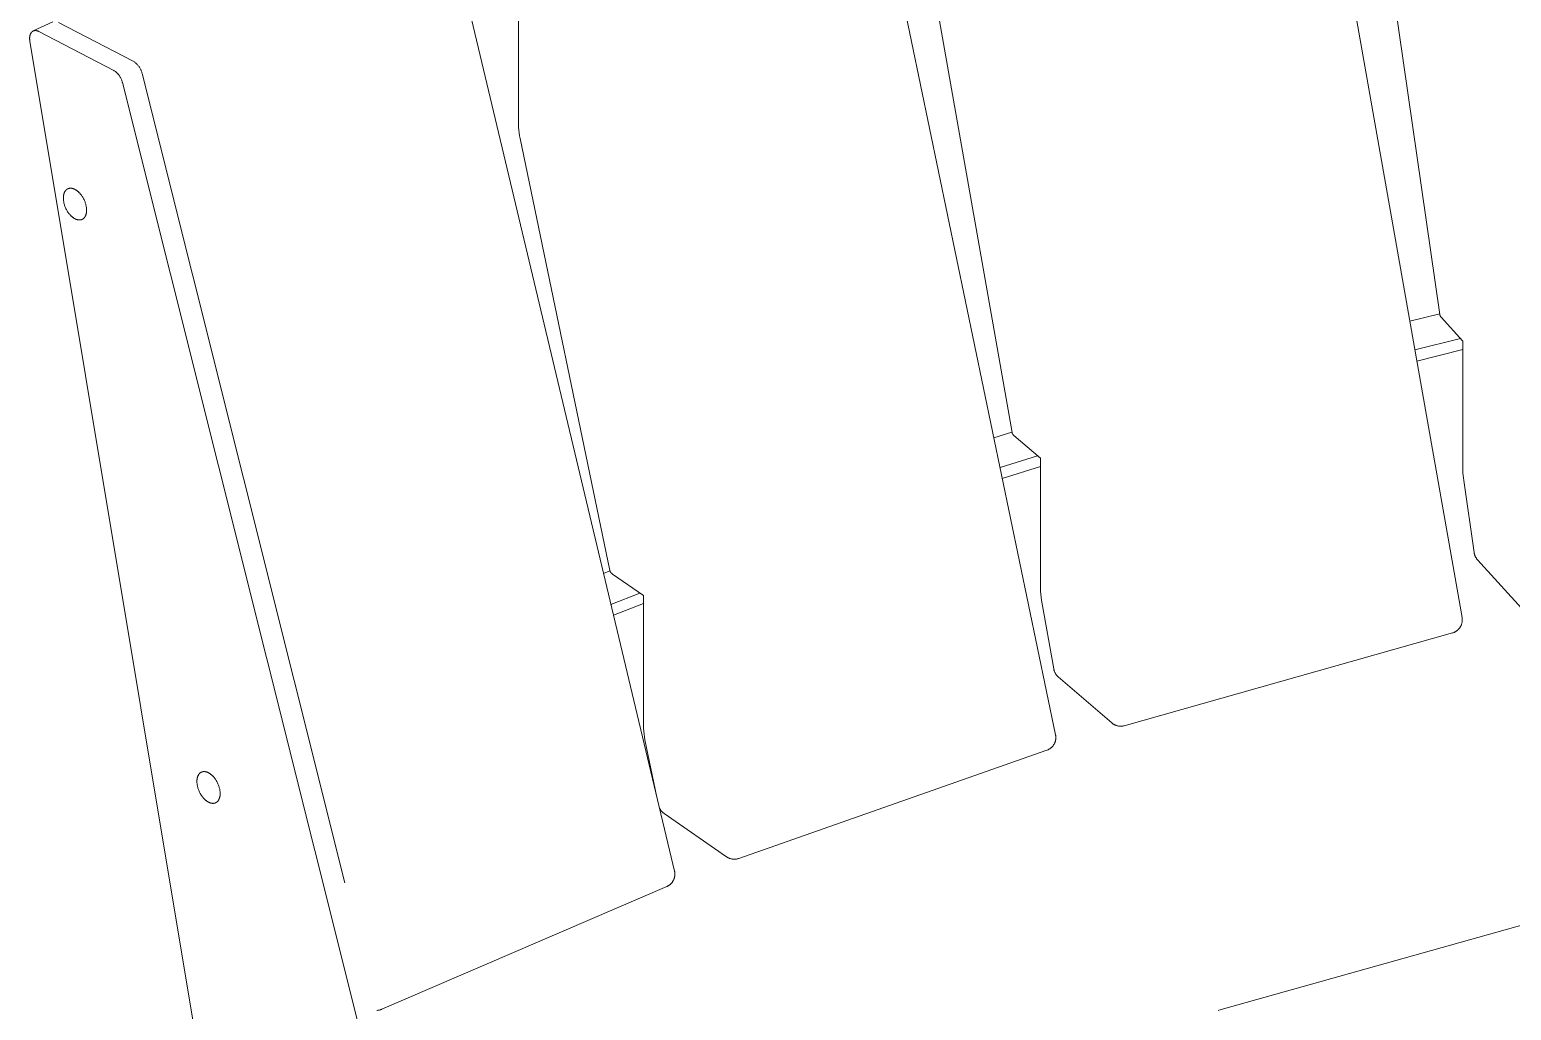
# Model space of a CAD drawing. Header units: inches. Extents: x -11 to 189, y -7 to 133.
# Drawn here: x 119.41 to 132.21, y 58.68 to 67.15 of the extents above; entities that cross this region are included whole.
import ezdxf

# ---------------------------------------------------------------- set-up
doc = ezdxf.new("R2010")
doc.units = ezdxf.units.IN
doc.layers.add('ZANO_R', color=7, linetype='Continuous', lineweight=0)

msp = doc.modelspace()

# ---------------------------------------------------------------- linework, layer by layer
at = {"layer": 'ZANO_R'}
for p, q in [((130.34122, 70.26487), (131.78693, 62.07192)), ((126.58895, 69.17697), (128.27599, 61.06029)), ((131.59477, 64.68912), (131.03968, 68.53971)), ((123.07261, 67.91194), (124.98459, 59.88289)), ((123.63649, 66.35848), (123.63649, 67.4557)), ((127.89981, 63.67099), (127.2305, 67.46399)), ((119.44654, 67.13933), (119.61482, 67.21812)), ((119.66429, 67.21394), (120.3102, 66.87811)), ((119.41475, 67.07453), (119.41477, 67.07738)), ((119.41479, 67.07165), (119.41475, 67.07453)), ((119.41477, 67.07738), (119.41486, 67.08021)), ((119.4149, 67.06875), (119.41479, 67.07165)), ((119.41486, 67.08021), (119.41501, 67.083)), ((119.41506, 67.06584), (119.4149, 67.06875)), ((119.41501, 67.083), (119.41522, 67.08576)), ((119.41529, 67.06292), (119.41506, 67.06584)), ((119.41522, 67.08576), (119.41551, 67.08849)), ((119.41558, 67.05998), (119.41529, 67.06292)), ((119.41551, 67.08849), (119.41585, 67.09117)), ((119.41585, 67.09117), (119.41626, 67.0938)), ((119.41626, 67.0938), (119.41674, 67.09639)), ((119.41674, 67.09639), (119.41728, 67.09893)), ((119.41728, 67.09893), (119.41788, 67.10141)), ((119.41788, 67.10141), (119.41854, 67.10383)), ((119.41854, 67.10383), (119.41927, 67.1062)), ((119.41927, 67.1062), (119.42006, 67.1085)), ((119.42006, 67.1085), (119.4209, 67.11073)), ((119.4209, 67.11073), (119.4218, 67.1129)), ((119.4218, 67.1129), (119.42276, 67.115)), ((119.42276, 67.115), (119.42326, 67.11602)), ((119.42326, 67.11602), (119.42377, 67.11703)), ((119.42377, 67.11703), (119.4243, 67.11801)), ((119.4243, 67.11801), (119.42484, 67.11898)), ((119.42484, 67.11898), (119.42539, 67.11993)), ((119.42539, 67.11993), (119.42595, 67.12086)), ((119.42595, 67.12086), (119.42653, 67.12177)), ((119.42653, 67.12177), (119.42712, 67.12266)), ((119.42712, 67.12266), (119.42772, 67.12353)), ((119.42772, 67.12353), (119.42833, 67.12439)), ((119.42833, 67.12439), (119.42895, 67.12522)), ((119.42895, 67.12522), (119.42959, 67.12603)), ((119.42959, 67.12603), (119.43023, 67.12683)), ((119.43023, 67.12683), (119.43088, 67.1276)), ((119.43088, 67.1276), (119.43155, 67.12836)), ((119.43155, 67.12836), (119.43222, 67.12909)), ((119.43222, 67.12909), (119.43291, 67.12981)), ((119.43291, 67.12981), (119.43361, 67.13051)), ((119.43361, 67.13051), (119.43432, 67.13119)), ((119.43432, 67.13119), (119.43505, 67.13186)), ((119.43505, 67.13186), (119.43579, 67.13251)), ((119.43579, 67.13251), (119.43654, 67.13315)), ((119.43654, 67.13315), (119.4373, 67.13376)), ((119.4373, 67.13376), (119.43808, 67.13436)), ((119.43808, 67.13436), (119.43887, 67.13494)), ((119.43887, 67.13494), (119.43968, 67.13551)), ((119.43968, 67.13551), (119.44049, 67.13605)), ((119.44049, 67.13605), (119.44132, 67.13658)), ((119.44132, 67.13658), (119.44217, 67.13708)), ((119.44217, 67.13708), (119.44302, 67.13757)), ((119.44302, 67.13757), (119.44388, 67.13804)), ((119.44388, 67.13804), (119.44476, 67.13848)), ((119.44476, 67.13848), (119.44565, 67.13891)), ((119.44565, 67.13891), (119.44655, 67.13932)), ((119.44655, 67.13932), (119.44746, 67.1397)), ((119.44746, 67.1397), (119.44838, 67.14007)), ((119.44838, 67.14007), (119.44931, 67.14041)), ((119.44931, 67.14041), (119.45025, 67.14073)), ((119.45025, 67.14073), (119.4512, 67.14104)), ((119.4512, 67.14104), (119.45217, 67.14132)), ((119.45217, 67.14132), (119.45314, 67.14157)), ((119.45314, 67.14157), (119.45412, 67.14181)), ((119.45412, 67.14181), (119.45511, 67.14202)), ((119.45511, 67.14202), (119.4561, 67.14222)), ((119.4561, 67.14222), (119.45711, 67.14239)), ((119.45711, 67.14239), (119.45812, 67.14253)), ((119.45812, 67.14253), (119.45915, 67.14266)), ((119.45915, 67.14266), (119.46018, 67.14276)), ((119.46018, 67.14276), (119.46121, 67.14284)), ((119.46121, 67.14284), (119.46226, 67.1429)), ((119.46226, 67.1429), (119.46331, 67.14294)), ((119.46331, 67.14294), (119.46436, 67.14295)), ((119.46436, 67.14295), (119.46542, 67.14295)), ((119.46542, 67.14295), (119.46649, 67.14291)), ((119.46649, 67.14291), (119.46756, 67.14286)), ((119.46756, 67.14286), (119.46864, 67.14279)), ((119.46864, 67.14279), (119.46972, 67.14269)), ((119.46972, 67.14269), (119.47081, 67.14257)), ((119.47081, 67.14257), (119.4719, 67.14243)), ((119.4719, 67.14243), (119.47299, 67.14227)), ((119.47299, 67.14227), (119.47409, 67.14208)), ((119.47409, 67.14208), (119.47518, 67.14187)), ((119.47518, 67.14187), (119.47629, 67.14165)), ((119.47629, 67.14165), (119.47739, 67.1414)), ((119.47739, 67.1414), (119.4796, 67.14084)), ((119.4796, 67.14084), (119.48182, 67.14019)), ((119.48182, 67.14019), (119.48403, 67.13947)), ((119.48403, 67.13947), (119.48625, 67.13866)), ((119.48625, 67.13866), (119.48846, 67.13778)), ((119.48846, 67.13778), (119.49067, 67.13683)), ((119.49067, 67.13683), (119.49286, 67.1358)), ((119.49286, 67.1358), (119.49505, 67.1347)), ((119.49505, 67.1347), (120.14096, 66.79887)), ((119.41593, 67.05704), (119.41558, 67.05998)), ((119.41633, 67.0541), (119.41593, 67.05704)), ((119.41679, 67.05116), (119.41633, 67.0541)), ((123.0907, 44.97138), (119.41679, 67.05116)), ((120.3102, 66.87811), (120.31507, 66.87496)), ((120.31507, 66.87496), (120.31984, 66.87164)), ((120.31984, 66.87164), (120.32449, 66.86816)), ((120.32449, 66.86816), (120.32902, 66.86452)), ((120.32902, 66.86452), (120.33341, 66.86073)), ((120.33341, 66.86073), (120.33768, 66.85679)), ((120.33768, 66.85679), (120.34181, 66.85271)), ((120.34181, 66.85271), (120.34579, 66.84848)), ((120.34579, 66.84848), (120.34963, 66.84412)), ((120.34963, 66.84412), (120.35331, 66.83964)), ((120.35331, 66.83964), (120.35684, 66.83502)), ((120.35684, 66.83502), (120.36021, 66.83029)), ((120.36021, 66.83029), (120.36341, 66.82545)), ((120.36341, 66.82545), (120.36645, 66.8205)), ((120.36645, 66.8205), (120.36931, 66.81545)), ((120.36931, 66.81545), (120.372, 66.8103)), ((120.372, 66.8103), (120.37451, 66.80506)), ((120.14096, 66.79887), (120.14583, 66.79572)), ((120.14583, 66.79572), (120.1506, 66.7924)), ((120.1506, 66.7924), (120.15525, 66.78892)), ((120.15525, 66.78892), (120.15977, 66.78528)), ((120.15977, 66.78528), (120.16417, 66.78149)), ((120.16417, 66.78149), (120.16844, 66.77755)), ((120.16844, 66.77755), (120.17257, 66.77346)), ((120.17257, 66.77346), (120.17655, 66.76924)), ((120.17655, 66.76924), (120.18039, 66.76488)), ((120.18039, 66.76488), (120.18407, 66.76039)), ((120.18407, 66.76039), (120.1876, 66.75578)), ((120.1876, 66.75578), (120.19097, 66.75105)), ((120.19097, 66.75105), (120.19417, 66.74621)), ((120.19417, 66.74621), (120.19721, 66.74126)), ((120.19721, 66.74126), (120.20007, 66.7362)), ((120.20007, 66.7362), (120.20276, 66.73106)), ((120.20276, 66.73106), (120.20527, 66.72582)), ((120.20527, 66.72582), (120.20759, 66.7205)), ((120.20759, 66.7205), (120.20974, 66.7151)), ((120.20974, 66.7151), (120.21169, 66.70963)), ((120.21169, 66.70963), (120.21346, 66.7041)), ((120.21346, 66.7041), (120.21503, 66.69851)), ((120.21503, 66.69851), (120.21642, 66.69287)), ((120.21642, 66.69287), (123.0907, 55.21975)), ((120.37451, 66.80506), (120.37683, 66.79974)), ((120.37683, 66.79974), (120.37898, 66.79434)), ((120.37898, 66.79434), (120.38093, 66.78887)), ((120.38093, 66.78887), (120.3827, 66.78334)), ((120.3827, 66.78334), (120.38427, 66.77775)), ((120.38427, 66.77775), (120.38566, 66.77211)), ((120.38566, 66.77211), (122.13714, 59.78083)), ((123.63649, 66.35848), (123.63671, 66.33355)), ((123.63671, 66.33355), (123.63776, 66.30864)), ((123.63776, 66.30864), (123.63964, 66.28378)), ((123.63964, 66.28378), (123.64234, 66.259)), ((123.64234, 66.259), (123.64586, 66.23431)), ((123.64586, 66.23431), (123.6502, 66.20976)), ((124.42579, 62.47827), (123.6502, 66.20976)), ((119.70611, 65.69604), (119.70614, 65.69884)), ((119.70621, 65.69033), (119.70611, 65.69604)), ((119.70614, 65.69884), (119.70621, 65.70164)), ((119.70621, 65.70164), (119.70634, 65.70443)), ((119.70652, 65.68443), (119.70621, 65.69033)), ((119.70634, 65.70443), (119.70652, 65.70722)), ((119.70652, 65.70722), (119.70675, 65.71)), ((119.70704, 65.67834), (119.70652, 65.68443)), ((119.70675, 65.71), (119.70704, 65.71277)), ((119.70704, 65.71277), (119.70738, 65.71551)), ((119.70779, 65.67209), (119.70704, 65.67834)), ((119.70738, 65.71551), (119.70779, 65.71825)), ((119.70779, 65.71825), (119.70825, 65.72095)), ((119.70877, 65.66567), (119.70779, 65.67209)), ((119.70825, 65.72095), (119.70877, 65.72364)), ((119.70877, 65.72364), (119.70935, 65.7263)), ((119.70999, 65.65912), (119.70877, 65.66567)), ((119.70935, 65.7263), (119.70999, 65.72892)), ((119.70999, 65.72892), (119.71069, 65.73152)), ((119.71145, 65.65245), (119.70999, 65.65912)), ((119.71069, 65.73152), (119.71145, 65.73407)), ((119.71145, 65.73407), (119.71227, 65.73659)), ((119.71227, 65.73659), (119.71316, 65.73906)), ((119.71316, 65.73906), (119.71411, 65.74149)), ((119.71411, 65.74149), (119.71512, 65.74387)), ((119.71512, 65.74387), (119.71619, 65.74619)), ((119.71619, 65.74619), (119.71732, 65.74846)), ((119.71732, 65.74846), (119.71852, 65.75067)), ((119.71852, 65.75067), (119.71978, 65.75283)), ((119.71978, 65.75283), (119.7211, 65.75491)), ((119.7211, 65.75491), (119.72178, 65.75593)), ((119.72178, 65.75593), (119.72247, 65.75694)), ((119.72247, 65.75694), (119.72318, 65.75792)), ((119.72318, 65.75792), (119.72391, 65.75889)), ((119.72391, 65.75889), (119.72465, 65.75984)), ((119.72465, 65.75984), (119.7254, 65.76077)), ((119.7254, 65.76077), (119.72617, 65.76168)), ((119.72617, 65.76168), (119.72695, 65.76258)), ((119.72695, 65.76258), (119.72775, 65.76345)), ((119.72775, 65.76345), (119.72856, 65.76431)), ((119.72856, 65.76431), (119.72938, 65.76515)), ((119.72938, 65.76515), (119.73022, 65.76596)), ((119.73022, 65.76596), (119.73107, 65.76676)), ((119.73107, 65.76676), (119.73193, 65.76754)), ((119.73193, 65.76754), (119.73281, 65.76829)), ((119.73281, 65.76829), (119.7337, 65.76903)), ((119.7337, 65.76903), (119.7346, 65.76974)), ((119.7346, 65.76974), (119.73551, 65.77044)), ((119.73551, 65.77044), (119.73644, 65.77111)), ((119.73644, 65.77111), (119.73737, 65.77176)), ((119.73737, 65.77176), (119.73832, 65.77239)), ((119.73832, 65.77239), (119.73928, 65.773)), ((119.73928, 65.773), (119.74025, 65.77359)), ((119.74025, 65.77359), (119.74123, 65.77415)), ((119.74123, 65.77415), (119.74222, 65.77469)), ((119.74222, 65.77469), (119.74322, 65.77521)), ((119.74322, 65.77521), (119.74423, 65.77571)), ((119.74423, 65.77571), (119.74525, 65.77619)), ((119.74525, 65.77619), (119.74628, 65.77664)), ((119.74628, 65.77664), (119.74732, 65.77707)), ((119.74732, 65.77707), (119.74837, 65.77748)), ((119.74837, 65.77748), (119.74942, 65.77786)), ((119.74942, 65.77786), (119.75049, 65.77823)), ((119.75049, 65.77823), (119.75156, 65.77857)), ((119.75156, 65.77857), (119.75264, 65.77889)), ((119.75264, 65.77889), (119.75373, 65.77918)), ((119.75373, 65.77918), (119.75482, 65.77945)), ((119.75482, 65.77945), (119.75592, 65.77971)), ((119.75592, 65.77971), (119.75703, 65.77993)), ((119.75703, 65.77993), (119.75814, 65.78014)), ((119.75814, 65.78014), (119.75926, 65.78032)), ((119.75926, 65.78032), (119.76039, 65.78048)), ((119.76039, 65.78048), (119.76151, 65.78062)), ((119.76151, 65.78062), (119.76265, 65.78074)), ((119.76265, 65.78074), (119.76379, 65.78084)), ((119.76379, 65.78084), (119.76493, 65.78091)), ((119.76493, 65.78091), (119.76608, 65.78096)), ((119.76608, 65.78096), (119.76723, 65.78099)), ((119.76723, 65.78099), (119.76838, 65.781)), ((119.76838, 65.781), (119.76954, 65.78099)), ((119.76954, 65.78099), (119.7707, 65.78096)), ((119.7707, 65.78096), (119.77186, 65.7809)), ((119.77186, 65.7809), (119.77419, 65.78073)), ((119.77419, 65.78073), (119.77653, 65.78048)), ((119.77653, 65.78048), (119.77887, 65.78015)), ((119.77887, 65.78015), (119.78121, 65.77974)), ((119.78121, 65.77974), (119.78355, 65.77925)), ((119.78355, 65.77925), (119.78589, 65.77869)), ((119.78589, 65.77869), (119.78822, 65.77806)), ((119.78822, 65.77806), (119.79055, 65.77736)), ((119.79055, 65.77736), (119.79287, 65.77659)), ((119.79287, 65.77659), (119.79517, 65.77576)), ((119.79517, 65.77576), (119.79747, 65.77486)), ((119.79747, 65.77486), (119.79975, 65.7739)), ((119.79975, 65.7739), (119.80201, 65.77288)), ((119.80201, 65.77288), (119.80426, 65.77181)), ((119.80426, 65.77181), (119.80649, 65.77068)), ((119.80649, 65.77068), (119.80872, 65.76949)), ((119.80872, 65.76949), (119.81096, 65.76823)), ((119.81096, 65.76823), (119.81323, 65.76689)), ((119.81323, 65.76689), (119.81551, 65.76548)), ((119.81551, 65.76548), (119.8178, 65.76399)), ((119.8178, 65.76399), (119.82011, 65.76243)), ((119.82011, 65.76243), (119.82243, 65.76079)), ((119.82243, 65.76079), (119.82475, 65.75907)), ((119.82475, 65.75907), (119.82709, 65.75727)), ((119.82709, 65.75727), (119.82942, 65.7554)), ((119.82942, 65.7554), (119.83177, 65.75345)), ((119.83177, 65.75345), (119.83411, 65.75143)), ((119.83411, 65.75143), (119.83645, 65.74932)), ((119.83645, 65.74932), (119.83878, 65.74715)), ((119.83878, 65.74715), (119.84111, 65.74489)), ((119.84111, 65.74489), (119.84344, 65.74257)), ((119.84344, 65.74257), (119.84575, 65.74017)), ((119.84575, 65.74017), (119.84804, 65.7377)), ((119.84804, 65.7377), (119.85259, 65.73254)), ((119.85259, 65.73254), (119.85705, 65.72712)), ((119.85705, 65.72712), (119.86142, 65.72145)), ((119.86142, 65.72145), (119.86566, 65.71554)), ((119.86566, 65.71554), (119.86976, 65.70942)), ((119.86976, 65.70942), (119.8737, 65.70311)), ((119.8737, 65.70311), (119.87747, 65.69663)), ((119.87747, 65.69663), (119.88104, 65.69001)), ((119.88104, 65.69001), (119.88442, 65.68327)), ((119.88442, 65.68327), (119.88757, 65.67645)), ((119.88757, 65.67645), (119.8905, 65.66957)), ((119.8905, 65.66957), (119.8932, 65.66266)), ((119.8932, 65.66266), (119.89565, 65.65574)), ((119.89565, 65.65574), (119.89786, 65.64885)), ((119.71316, 65.64568), (119.71145, 65.65245)), ((119.71512, 65.63884), (119.71316, 65.64568)), ((119.71732, 65.63195), (119.71512, 65.63884)), ((119.71978, 65.62504), (119.71732, 65.63195)), ((119.72247, 65.61812), (119.71978, 65.62504)), ((119.7254, 65.61124), (119.72247, 65.61812)), ((119.72856, 65.60442), (119.7254, 65.61124)), ((119.73193, 65.59768), (119.72856, 65.60442)), ((119.73551, 65.59106), (119.73193, 65.59768)), ((119.73928, 65.58458), (119.73551, 65.59106)), ((119.74322, 65.57827), (119.73928, 65.58458)), ((119.74732, 65.57215), (119.74322, 65.57827)), ((119.75156, 65.56624), (119.74732, 65.57215)), ((119.75592, 65.56057), (119.75156, 65.56624)), ((119.76039, 65.55515), (119.75592, 65.56057)), ((119.76493, 65.55), (119.76039, 65.55515)), ((119.76723, 65.54753), (119.76493, 65.55)), ((119.76954, 65.54513), (119.76723, 65.54753)), ((119.77186, 65.5428), (119.76954, 65.54513)), ((119.77419, 65.54055), (119.77186, 65.5428)), ((119.77653, 65.53837), (119.77419, 65.54055)), ((119.77887, 65.53627), (119.77653, 65.53837)), ((119.78121, 65.53424), (119.77887, 65.53627)), ((119.78355, 65.53229), (119.78121, 65.53424)), ((119.78589, 65.53042), (119.78355, 65.53229)), ((119.78822, 65.52863), (119.78589, 65.53042)), ((119.79055, 65.52691), (119.78822, 65.52863)), ((119.79287, 65.52527), (119.79055, 65.52691)), ((119.88757, 65.52692), (119.8868, 65.52601)), ((119.88833, 65.52786), (119.88757, 65.52692)), ((119.88907, 65.52881), (119.88833, 65.52786)), ((119.88979, 65.52977), (119.88907, 65.52881)), ((119.8905, 65.53076), (119.88979, 65.52977)), ((119.8912, 65.53176), (119.8905, 65.53076)), ((119.89188, 65.53278), (119.8912, 65.53176)), ((119.8932, 65.53487), (119.89188, 65.53278)), ((119.89446, 65.53702), (119.8932, 65.53487)), ((119.89565, 65.53923), (119.89446, 65.53702)), ((119.89679, 65.5415), (119.89565, 65.53923)), ((119.89786, 65.54383), (119.89679, 65.5415)), ((119.89786, 65.64885), (119.89982, 65.64201)), ((119.89887, 65.54621), (119.89786, 65.54383)), ((119.89982, 65.54863), (119.89887, 65.54621)), ((119.89982, 65.64201), (119.90153, 65.63524)), ((119.9007, 65.55111), (119.89982, 65.54863)), ((119.90153, 65.55362), (119.9007, 65.55111)), ((119.90153, 65.63524), (119.90299, 65.62857)), ((119.90229, 65.55618), (119.90153, 65.55362)), ((119.90299, 65.55877), (119.90229, 65.55618)), ((119.90299, 65.62857), (119.90421, 65.62202)), ((119.90363, 65.5614), (119.90299, 65.55877)), ((119.90421, 65.56406), (119.90363, 65.5614)), ((119.90421, 65.62202), (119.90519, 65.61561)), ((119.90473, 65.56674), (119.90421, 65.56406)), ((119.90519, 65.56945), (119.90473, 65.56674)), ((119.90519, 65.61561), (119.90594, 65.60935)), ((119.90559, 65.57218), (119.90519, 65.56945)), ((119.90594, 65.57493), (119.90559, 65.57218)), ((119.90594, 65.60935), (119.90646, 65.60327)), ((119.90623, 65.57769), (119.90594, 65.57493)), ((119.90646, 65.58047), (119.90623, 65.57769)), ((119.90646, 65.60327), (119.90677, 65.59736)), ((119.90664, 65.58326), (119.90646, 65.58047)), ((119.90677, 65.58605), (119.90664, 65.58326)), ((119.90677, 65.59736), (119.90687, 65.59166)), ((119.90684, 65.58885), (119.90677, 65.58605)), ((119.90687, 65.59166), (119.90684, 65.58885)), ((119.79517, 65.5237), (119.79287, 65.52527)), ((119.79747, 65.52221), (119.79517, 65.5237)), ((119.79975, 65.5208), (119.79747, 65.52221)), ((119.80201, 65.51946), (119.79975, 65.5208)), ((119.80426, 65.5182), (119.80201, 65.51946)), ((119.80649, 65.51701), (119.80426, 65.5182)), ((119.80872, 65.51588), (119.80649, 65.51701)), ((119.81096, 65.51481), (119.80872, 65.51588)), ((119.81323, 65.51379), (119.81096, 65.51481)), ((119.81551, 65.51283), (119.81323, 65.51379)), ((119.8178, 65.51194), (119.81551, 65.51283)), ((119.82011, 65.5111), (119.8178, 65.51194)), ((119.82243, 65.51033), (119.82011, 65.5111)), ((119.82475, 65.50963), (119.82243, 65.51033)), ((119.82709, 65.509), (119.82475, 65.50963)), ((119.82942, 65.50844), (119.82709, 65.509)), ((119.83177, 65.50796), (119.82942, 65.50844)), ((119.83411, 65.50755), (119.83177, 65.50796)), ((119.83645, 65.50722), (119.83411, 65.50755)), ((119.83878, 65.50696), (119.83645, 65.50722)), ((119.84111, 65.50679), (119.83878, 65.50696)), ((119.84228, 65.50674), (119.84111, 65.50679)), ((119.84344, 65.50671), (119.84228, 65.50674)), ((119.84459, 65.50669), (119.84344, 65.50671)), ((119.84575, 65.5067), (119.84459, 65.50669)), ((119.8469, 65.50673), (119.84575, 65.5067)), ((119.84804, 65.50678), (119.8469, 65.50673)), ((119.84919, 65.50686), (119.84804, 65.50678)), ((119.85033, 65.50695), (119.84919, 65.50686)), ((119.85146, 65.50707), (119.85033, 65.50695)), ((119.85259, 65.50721), (119.85146, 65.50707)), ((119.85372, 65.50737), (119.85259, 65.50721)), ((119.85483, 65.50756), (119.85372, 65.50737)), ((119.85595, 65.50776), (119.85483, 65.50756)), ((119.85705, 65.50799), (119.85595, 65.50776)), ((119.85815, 65.50824), (119.85705, 65.50799)), ((119.85925, 65.50851), (119.85815, 65.50824)), ((119.86034, 65.50881), (119.85925, 65.50851)), ((119.86142, 65.50913), (119.86034, 65.50881)), ((119.86249, 65.50947), (119.86142, 65.50913)), ((119.86355, 65.50983), (119.86249, 65.50947)), ((119.86461, 65.51022), (119.86355, 65.50983)), ((119.86566, 65.51062), (119.86461, 65.51022)), ((119.86669, 65.51106), (119.86566, 65.51062)), ((119.86772, 65.51151), (119.86669, 65.51106)), ((119.86874, 65.51198), (119.86772, 65.51151)), ((119.86976, 65.51248), (119.86874, 65.51198)), ((119.87076, 65.513), (119.86976, 65.51248)), ((119.87175, 65.51354), (119.87076, 65.513)), ((119.87273, 65.51411), (119.87175, 65.51354)), ((119.8737, 65.5147), (119.87273, 65.51411)), ((119.87466, 65.5153), (119.8737, 65.5147)), ((119.8756, 65.51593), (119.87466, 65.5153)), ((119.87654, 65.51658), (119.8756, 65.51593)), ((119.87747, 65.51726), (119.87654, 65.51658)), ((119.87838, 65.51795), (119.87747, 65.51726)), ((119.87928, 65.51867), (119.87838, 65.51795)), ((119.88017, 65.5194), (119.87928, 65.51867)), ((119.88104, 65.52016), (119.88017, 65.5194)), ((119.88191, 65.52093), (119.88104, 65.52016)), ((119.88276, 65.52173), (119.88191, 65.52093)), ((119.88359, 65.52255), (119.88276, 65.52173)), ((119.88442, 65.52338), (119.88359, 65.52255)), ((119.88523, 65.52424), (119.88442, 65.52338)), ((119.88602, 65.52512), (119.88523, 65.52424)), ((119.8868, 65.52601), (119.88602, 65.52512)), ((131.33515, 64.63223), (131.59373, 64.69633)), ((131.59477, 64.68912), (131.59504, 64.68776)), ((131.59504, 64.68776), (131.59535, 64.6864)), ((131.59535, 64.6864), (131.5957, 64.68506)), ((131.5957, 64.68506), (131.59609, 64.68374)), ((131.59609, 64.68374), (131.59654, 64.68242)), ((131.59654, 64.68242), (131.59702, 64.68112)), ((131.59702, 64.68112), (131.59755, 64.67984)), ((131.59755, 64.67984), (131.59811, 64.67858)), ((131.59811, 64.67858), (131.59873, 64.67733)), ((131.59873, 64.67733), (131.59938, 64.67611)), ((131.59938, 64.67611), (131.60007, 64.67491)), ((131.60007, 64.67491), (131.6008, 64.67373)), ((131.6008, 64.67373), (131.60157, 64.67258)), ((131.60157, 64.67258), (131.60237, 64.67145)), ((131.60237, 64.67145), (131.60322, 64.67035)), ((131.60322, 64.67035), (131.6041, 64.66928)), ((131.6041, 64.66928), (131.60501, 64.66824)), ((131.60501, 64.66824), (131.60596, 64.66723)), ((131.79393, 64.46054), (131.60596, 64.66723)), ((131.3788, 64.38482), (131.7733, 64.48324)), ((131.39594, 64.28768), (131.79393, 64.38685)), ((131.79393, 63.3633), (131.79393, 64.46054)), ((127.74304, 63.62445), (127.8995, 63.67317)), ((127.8995, 63.67317), (127.89962, 63.67216)), ((127.89981, 63.67099), (127.90019, 63.66943)), ((127.90019, 63.66943), (127.90063, 63.6679)), ((127.90063, 63.6679), (127.90112, 63.66638)), ((127.90112, 63.66638), (127.90166, 63.66487)), ((127.90166, 63.66487), (127.90226, 63.66339)), ((127.90226, 63.66339), (127.9029, 63.66193)), ((127.9029, 63.66193), (127.90359, 63.66049)), ((127.90359, 63.66049), (127.90433, 63.65907)), ((127.90433, 63.65907), (127.90512, 63.65768)), ((127.90512, 63.65768), (127.90596, 63.65632)), ((127.90596, 63.65632), (127.90684, 63.65498)), ((127.90684, 63.65498), (127.90777, 63.65368)), ((127.90777, 63.65368), (127.90874, 63.65241)), ((127.90874, 63.65241), (127.90976, 63.65118)), ((127.90976, 63.65118), (127.91081, 63.64998)), ((127.91081, 63.64998), (127.91191, 63.64881)), ((127.91191, 63.64881), (127.91304, 63.64769)), ((127.91304, 63.64769), (127.91421, 63.6466)), ((127.91421, 63.6466), (127.91542, 63.64556)), ((127.91542, 63.64556), (127.91667, 63.64455)), ((128.14497, 63.448), (127.91667, 63.64455)), ((127.79631, 63.36812), (128.1199, 63.46958)), ((127.8161, 63.27292), (128.14497, 63.37589)), ((128.14497, 62.35076), (128.14497, 63.448)), ((131.79393, 63.3633), (131.79418, 63.34203)), ((131.79418, 63.34203), (131.79503, 63.32077)), ((131.79503, 63.32077), (131.79648, 63.29954)), ((131.79648, 63.29954), (131.79854, 63.27836)), ((131.79854, 63.27836), (131.80119, 63.25725)), ((131.89104, 62.63399), (131.80119, 63.25725)), ((131.89165, 62.63018), (131.89104, 62.63399)), ((131.89239, 62.6264), (131.89165, 62.63018)), ((131.89325, 62.62264), (131.89239, 62.6264)), ((131.89424, 62.61891), (131.89325, 62.62264)), ((131.89535, 62.61522), (131.89424, 62.61891)), ((131.89658, 62.61157), (131.89535, 62.61522)), ((131.89793, 62.60796), (131.89658, 62.61157)), ((131.8994, 62.60439), (131.89793, 62.60796)), ((131.90098, 62.60088), (131.8994, 62.60439)), ((131.90269, 62.59742), (131.90098, 62.60088)), ((131.9045, 62.59402), (131.90269, 62.59742)), ((131.90643, 62.59068), (131.9045, 62.59402)), ((131.90846, 62.58741), (131.90643, 62.59068)), ((131.9106, 62.5842), (131.90846, 62.58741)), ((131.91285, 62.58107), (131.9106, 62.5842)), ((124.37222, 62.45445), (124.42656, 62.47527)), ((124.42579, 62.47827), (124.42632, 62.47655)), ((124.42632, 62.47655), (124.42691, 62.47485)), ((124.42691, 62.47485), (124.42755, 62.47317)), ((124.42755, 62.47317), (124.42825, 62.47152)), ((124.42825, 62.47152), (124.42901, 62.46988)), ((124.42901, 62.46988), (124.42982, 62.46828)), ((124.42982, 62.46828), (124.43069, 62.4667)), ((124.43069, 62.4667), (124.43161, 62.46516)), ((124.43161, 62.46516), (124.43258, 62.46364)), ((124.43258, 62.46364), (124.4336, 62.46216)), ((124.4336, 62.46216), (124.43467, 62.46072)), ((124.43467, 62.46072), (124.43579, 62.45931)), ((124.43579, 62.45931), (124.43696, 62.45794)), ((124.43696, 62.45794), (124.43817, 62.45662)), ((124.43817, 62.45662), (124.43943, 62.45533)), ((124.43943, 62.45533), (124.44073, 62.45409)), ((131.9152, 62.57801), (131.91285, 62.58107)), ((131.91765, 62.57504), (131.9152, 62.57801)), ((131.9202, 62.57214), (131.91765, 62.57504)), ((132.30138, 62.15301), (131.9202, 62.57214)), ((124.44073, 62.45409), (124.44208, 62.45289)), ((124.44208, 62.45289), (124.44346, 62.45174)), ((124.44346, 62.45174), (124.44488, 62.45064)), ((124.44488, 62.45064), (124.44634, 62.44959)), ((124.44634, 62.44959), (124.44783, 62.44858)), ((124.44783, 62.44858), (124.44936, 62.44763)), ((124.71577, 62.26312), (124.44936, 62.44763)), ((128.14497, 62.35076), (128.14529, 62.32501)), ((124.43599, 62.18667), (124.68652, 62.28338)), ((124.71577, 61.16588), (124.71577, 62.26312)), ((128.14529, 62.32501), (128.14649, 62.29929)), ((128.14649, 62.29929), (128.14858, 62.27363)), ((128.14858, 62.27363), (128.15154, 62.24805)), ((128.15154, 62.24805), (128.15539, 62.22259)), ((128.2602, 61.62859), (128.15539, 62.22259)), ((124.4581, 62.09379), (124.71577, 62.19311)), ((131.78693, 62.07192), (131.78756, 62.06798)), ((131.71512, 61.94323), (131.71139, 61.94182)), ((131.7188, 61.94477), (131.71512, 61.94323)), ((131.72242, 61.94643), (131.7188, 61.94477)), ((131.72599, 61.94821), (131.72242, 61.94643)), ((131.72949, 61.95011), (131.72599, 61.94821)), ((131.73293, 61.95214), (131.72949, 61.95011)), ((131.73629, 61.95428), (131.73293, 61.95214)), ((131.73959, 61.95653), (131.73629, 61.95428)), ((131.7428, 61.95889), (131.73959, 61.95653)), ((131.74593, 61.96136), (131.7428, 61.95889)), ((131.74897, 61.96394), (131.74593, 61.96136)), ((131.75192, 61.96662), (131.74897, 61.96394)), ((131.75478, 61.9694), (131.75192, 61.96662)), ((131.75754, 61.97228), (131.75478, 61.9694)), ((131.76021, 61.97524), (131.75754, 61.97228)), ((131.76276, 61.9783), (131.76021, 61.97524)), ((131.76522, 61.98145), (131.76276, 61.9783)), ((131.76756, 61.98467), (131.76522, 61.98145)), ((131.7698, 61.98797), (131.76756, 61.98467)), ((131.77192, 61.99135), (131.7698, 61.98797)), ((131.77392, 61.9948), (131.77192, 61.99135)), ((131.7758, 61.99831), (131.77392, 61.9948)), ((131.77756, 62.00189), (131.7758, 61.99831)), ((131.7792, 62.00553), (131.77756, 62.00189)), ((131.78072, 62.00922), (131.7792, 62.00553)), ((131.7821, 62.01295), (131.78072, 62.00922)), ((131.78336, 62.01674), (131.7821, 62.01295)), ((131.78449, 62.02056), (131.78336, 62.01674)), ((131.78549, 62.02442), (131.78449, 62.02056)), ((131.78635, 62.02832), (131.78549, 62.02442)), ((131.78708, 62.03224), (131.78635, 62.02832)), ((131.78768, 62.03618), (131.78708, 62.03224)), ((131.78756, 62.06798), (131.78805, 62.06403)), ((131.78814, 62.04014), (131.78768, 62.03618)), ((131.78805, 62.06403), (131.7884, 62.06005)), ((131.78846, 62.04411), (131.78814, 62.04014)), ((131.7884, 62.06005), (131.78862, 62.05607)), ((131.78865, 62.0481), (131.78846, 62.04411)), ((131.78862, 62.05607), (131.78871, 62.05209)), ((131.78871, 62.05209), (131.78865, 62.0481)), ((131.70379, 61.93939), (128.86979, 61.13803)), ((131.70761, 61.94054), (131.70379, 61.93939)), ((131.71139, 61.94182), (131.70761, 61.94054)), ((128.26096, 61.62467), (128.2602, 61.62859)), ((128.26186, 61.62078), (128.26096, 61.62467)), ((128.26289, 61.61691), (128.26186, 61.62078)), ((128.26405, 61.61309), (128.26289, 61.61691)), ((128.26534, 61.6093), (128.26405, 61.61309)), ((128.26676, 61.60557), (128.26534, 61.6093)), ((128.26831, 61.60188), (128.26676, 61.60557)), ((128.26998, 61.59825), (128.26831, 61.60188)), ((128.27178, 61.59468), (128.26998, 61.59825)), ((128.27369, 61.59117), (128.27178, 61.59468)), ((128.27573, 61.58773), (128.27369, 61.59117)), ((128.27788, 61.58436), (128.27573, 61.58773)), ((128.28015, 61.58107), (128.27788, 61.58436)), ((128.28253, 61.57786), (128.28015, 61.58107)), ((128.28501, 61.57473), (128.28253, 61.57786)), ((128.28761, 61.57169), (128.28501, 61.57473)), ((128.2903, 61.56874), (128.28761, 61.57169)), ((128.2931, 61.56588), (128.2903, 61.56874)), ((128.29599, 61.56312), (128.2931, 61.56588)), ((128.29897, 61.56046), (128.29599, 61.56312)), ((128.76194, 61.16188), (128.29897, 61.56046)), ((124.71577, 61.16588), (124.71599, 61.14095)), ((124.71599, 61.14095), (124.71704, 61.11604)), ((124.71704, 61.11604), (124.71891, 61.09118)), ((124.71891, 61.09118), (124.72162, 61.0664)), ((124.72162, 61.0664), (124.72514, 61.04171)), ((128.27599, 61.06029), (128.27674, 61.05636)), ((128.27674, 61.05636), (128.27735, 61.05242)), ((128.27735, 61.05242), (128.27783, 61.04845)), ((128.27783, 61.04845), (128.27817, 61.04447)), ((128.76499, 61.15934), (128.76194, 61.16188)), ((128.76812, 61.15691), (128.76499, 61.15934)), ((128.77134, 61.15458), (128.76812, 61.15691)), ((128.77463, 61.15237), (128.77134, 61.15458)), ((128.778, 61.15027), (128.77463, 61.15237)), ((128.78143, 61.14829), (128.778, 61.15027)), ((128.78493, 61.14642), (128.78143, 61.14829)), ((128.7885, 61.14467), (128.78493, 61.14642)), ((128.79212, 61.14305), (128.7885, 61.14467)), ((128.79579, 61.14155), (128.79212, 61.14305)), ((128.79951, 61.14018), (128.79579, 61.14155)), ((128.80328, 61.13893), (128.79951, 61.14018)), ((128.80709, 61.13781), (128.80328, 61.13893)), ((128.81093, 61.13682), (128.80709, 61.13781)), ((128.8148, 61.13597), (128.81093, 61.13682)), ((128.8187, 61.13524), (128.8148, 61.13597)), ((128.82263, 61.13465), (128.8187, 61.13524)), ((128.82657, 61.13419), (128.82263, 61.13465)), ((128.83052, 61.13387), (128.82657, 61.13419)), ((128.83449, 61.13368), (128.83052, 61.13387)), ((128.83845, 61.13363), (128.83449, 61.13368)), ((128.84242, 61.13371), (128.83845, 61.13363)), ((128.84638, 61.13392), (128.84242, 61.13371)), ((128.85033, 61.13428), (128.84638, 61.13392)), ((128.85427, 61.13476), (128.85033, 61.13428)), ((128.85819, 61.13538), (128.85427, 61.13476)), ((128.86209, 61.13613), (128.85819, 61.13538)), ((128.86596, 61.13701), (128.86209, 61.13613)), ((128.86979, 61.13803), (128.86596, 61.13701)), ((124.72514, 61.04171), (124.72948, 61.01716)), ((124.8324, 60.52199), (124.72948, 61.01716)), ((128.20046, 60.92649), (125.54013, 59.99136)), ((128.20421, 60.92788), (128.20046, 60.92649)), ((128.2079, 60.92939), (128.20421, 60.92788)), ((128.21154, 60.93104), (128.2079, 60.92939)), ((128.21512, 60.9328), (128.21154, 60.93104)), ((128.21864, 60.93469), (128.21512, 60.9328)), ((128.2221, 60.93669), (128.21864, 60.93469)), ((128.22548, 60.93882), (128.2221, 60.93669)), ((128.22879, 60.94105), (128.22548, 60.93882)), ((128.23201, 60.9434), (128.22879, 60.94105)), ((128.23516, 60.94586), (128.23201, 60.9434)), ((128.23822, 60.94843), (128.23516, 60.94586)), ((128.24119, 60.95109), (128.23822, 60.94843)), ((128.24407, 60.95386), (128.24119, 60.95109)), ((128.24685, 60.95673), (128.24407, 60.95386)), ((128.24953, 60.95969), (128.24685, 60.95673)), ((128.25211, 60.96273), (128.24953, 60.95969)), ((128.25459, 60.96587), (128.25211, 60.96273)), ((128.25695, 60.96909), (128.25459, 60.96587)), ((128.2592, 60.97238), (128.25695, 60.96909)), ((128.26134, 60.97576), (128.2592, 60.97238)), ((128.26337, 60.9792), (128.26134, 60.97576)), ((128.26527, 60.98271), (128.26337, 60.9792)), ((128.26705, 60.98628), (128.26527, 60.98271)), ((128.26871, 60.98991), (128.26705, 60.98628)), ((128.27024, 60.9936), (128.26871, 60.98991)), ((128.27165, 60.99734), (128.27024, 60.9936)), ((128.27293, 61.00112), (128.27165, 60.99734)), ((128.27407, 61.00495), (128.27293, 61.00112)), ((128.27509, 61.00881), (128.27407, 61.00495)), ((128.27597, 61.0127), (128.27509, 61.00881)), ((128.27672, 61.01663), (128.27597, 61.0127)), ((128.27734, 61.02057), (128.27672, 61.01663)), ((128.27782, 61.02454), (128.27734, 61.02057)), ((128.27816, 61.02851), (128.27782, 61.02454)), ((128.27836, 61.0325), (128.27816, 61.02851)), ((128.27817, 61.04447), (128.27837, 61.04049)), ((128.27844, 61.03649), (128.27836, 61.0325)), ((128.27837, 61.04049), (128.27844, 61.03649)), ((120.85961, 60.66252), (120.85974, 60.66532)), ((120.85974, 60.66532), (120.85992, 60.6681)), ((120.85992, 60.6681), (120.86015, 60.67088)), ((120.86015, 60.67088), (120.86044, 60.67365)), ((120.86044, 60.67365), (120.86078, 60.67639)), ((120.86078, 60.67639), (120.86118, 60.67913)), ((120.86118, 60.67913), (120.86165, 60.68183)), ((120.86165, 60.68183), (120.86216, 60.68452)), ((120.86216, 60.68452), (120.86274, 60.68718)), ((120.86274, 60.68718), (120.86338, 60.6898)), ((120.86338, 60.6898), (120.86408, 60.6924)), ((120.86408, 60.6924), (120.86485, 60.69495)), ((120.86485, 60.69495), (120.86567, 60.69747)), ((120.86567, 60.69747), (120.86656, 60.69994)), ((120.86656, 60.69994), (120.8675, 60.70237)), ((120.8675, 60.70237), (120.86852, 60.70475)), ((120.86852, 60.70475), (120.86959, 60.70707)), ((120.86959, 60.70707), (120.87072, 60.70934)), ((120.87072, 60.70934), (120.87192, 60.71155)), ((120.87192, 60.71155), (120.87318, 60.71371)), ((120.87318, 60.71371), (120.87449, 60.71579)), ((120.87449, 60.71579), (120.87517, 60.71681)), ((120.87517, 60.71681), (120.87587, 60.71782)), ((120.87587, 60.71782), (120.87658, 60.7188)), ((120.87658, 60.7188), (120.87731, 60.71977)), ((120.87731, 60.71977), (120.87805, 60.72072)), ((120.87805, 60.72072), (120.8788, 60.72165)), ((120.8788, 60.72165), (120.87957, 60.72256)), ((120.87957, 60.72256), (120.88035, 60.72346)), ((120.88035, 60.72346), (120.88115, 60.72433)), ((120.88115, 60.72433), (120.88196, 60.72519)), ((120.88196, 60.72519), (120.88278, 60.72603)), ((120.88278, 60.72603), (120.88362, 60.72684)), ((120.88362, 60.72684), (120.88447, 60.72764)), ((120.88447, 60.72764), (120.88533, 60.72842)), ((120.88533, 60.72842), (120.88621, 60.72917)), ((120.88621, 60.72917), (120.8871, 60.72991)), ((120.8871, 60.72991), (120.888, 60.73062)), ((120.888, 60.73062), (120.88891, 60.73132)), ((120.88891, 60.73132), (120.88983, 60.73199)), ((120.88983, 60.73199), (120.89077, 60.73264)), ((120.89077, 60.73264), (120.89172, 60.73327)), ((120.89172, 60.73327), (120.89268, 60.73388)), ((120.89268, 60.73388), (120.89365, 60.73447)), ((120.89365, 60.73447), (120.89463, 60.73503)), ((120.89463, 60.73503), (120.89562, 60.73557)), ((120.89562, 60.73557), (120.89662, 60.73609)), ((120.89662, 60.73609), (120.89763, 60.73659)), ((120.89763, 60.73659), (120.89865, 60.73707)), ((120.89865, 60.73707), (120.89968, 60.73752)), ((120.89968, 60.73752), (120.90072, 60.73795)), ((120.90072, 60.73795), (120.90177, 60.73836)), ((120.90177, 60.73836), (120.90282, 60.73874)), ((120.90282, 60.73874), (120.90389, 60.73911)), ((120.90389, 60.73911), (120.90496, 60.73945)), ((120.90496, 60.73945), (120.90604, 60.73977)), ((120.90604, 60.73977), (120.90713, 60.74006)), ((120.90713, 60.74006), (120.90822, 60.74033)), ((120.90822, 60.74033), (120.90932, 60.74059)), ((120.90932, 60.74059), (120.91043, 60.74081)), ((120.91043, 60.74081), (120.91154, 60.74102)), ((120.91154, 60.74102), (120.91266, 60.7412)), ((120.91266, 60.7412), (120.91378, 60.74136)), ((120.91378, 60.74136), (120.91491, 60.7415)), ((120.91491, 60.7415), (120.91605, 60.74162)), ((120.91605, 60.74162), (120.91719, 60.74172)), ((120.91719, 60.74172), (120.91833, 60.74179)), ((120.91833, 60.74179), (120.91948, 60.74184)), ((120.91948, 60.74184), (120.92063, 60.74187)), ((120.92063, 60.74187), (120.92178, 60.74188)), ((120.92178, 60.74188), (120.92294, 60.74187)), ((120.92294, 60.74187), (120.9241, 60.74184)), ((120.9241, 60.74184), (120.92526, 60.74178)), ((120.92526, 60.74178), (120.92759, 60.74161)), ((120.92759, 60.74161), (120.92993, 60.74136)), ((120.92993, 60.74136), (120.93227, 60.74103)), ((120.93227, 60.74103), (120.93461, 60.74062)), ((120.93461, 60.74062), (120.93695, 60.74013)), ((120.93695, 60.74013), (120.93929, 60.73957)), ((120.93929, 60.73957), (120.94162, 60.73894)), ((120.94162, 60.73894), (120.94395, 60.73824)), ((120.94395, 60.73824), (120.94627, 60.73747)), ((120.94627, 60.73747), (120.94857, 60.73664)), ((120.94857, 60.73664), (120.95087, 60.73574)), ((120.95087, 60.73574), (120.95315, 60.73478)), ((120.95315, 60.73478), (120.95541, 60.73376)), ((120.95541, 60.73376), (120.95766, 60.73269)), ((120.95766, 60.73269), (120.95989, 60.73156)), ((120.95989, 60.73156), (120.96211, 60.73037)), ((120.96211, 60.73037), (120.96436, 60.72911)), ((120.96436, 60.72911), (120.96663, 60.72777)), ((120.96663, 60.72777), (120.96891, 60.72636)), ((120.96891, 60.72636), (120.9712, 60.72487)), ((120.9712, 60.72487), (120.97351, 60.72331)), ((120.97351, 60.72331), (120.97582, 60.72167)), ((120.97582, 60.72167), (120.97815, 60.71995)), ((120.97815, 60.71995), (120.98048, 60.71815)), ((120.98048, 60.71815), (120.98282, 60.71628)), ((120.98282, 60.71628), (120.98516, 60.71433)), ((120.98516, 60.71433), (120.98751, 60.71231)), ((120.98751, 60.71231), (120.98985, 60.71021)), ((120.98985, 60.71021), (120.99218, 60.70803)), ((120.99218, 60.70803), (120.99451, 60.70577)), ((120.99451, 60.70577), (120.99683, 60.70345)), ((120.99683, 60.70345), (120.99915, 60.70105)), ((120.99915, 60.70105), (121.00144, 60.69858)), ((121.00144, 60.69858), (121.00599, 60.69342)), ((121.00599, 60.69342), (121.01045, 60.688)), ((121.01045, 60.688), (121.01481, 60.68233)), ((121.01481, 60.68233), (121.01905, 60.67642)), ((121.01905, 60.67642), (121.02315, 60.6703)), ((121.02315, 60.6703), (121.0271, 60.66399)), ((121.0271, 60.66399), (121.03086, 60.65751)), ((120.85951, 60.65692), (120.85953, 60.65972)), ((120.85961, 60.65121), (120.85951, 60.65692)), ((120.85953, 60.65972), (120.85961, 60.66252)), ((120.85992, 60.64531), (120.85961, 60.65121)), ((120.86044, 60.63922), (120.85992, 60.64531)), ((120.86118, 60.63297), (120.86044, 60.63922)), ((120.86216, 60.62655), (120.86118, 60.63297)), ((120.86338, 60.62), (120.86216, 60.62655)), ((120.86485, 60.61333), (120.86338, 60.62)), ((120.86656, 60.60657), (120.86485, 60.61333)), ((120.86852, 60.59972), (120.86656, 60.60657)), ((120.87072, 60.59283), (120.86852, 60.59972)), ((120.87318, 60.58592), (120.87072, 60.59283)), ((120.87587, 60.579), (120.87318, 60.58592)), ((120.8788, 60.57212), (120.87587, 60.579)), ((120.88196, 60.5653), (120.8788, 60.57212)), ((120.88533, 60.55857), (120.88196, 60.5653)), ((120.88891, 60.55194), (120.88533, 60.55857)), ((120.89268, 60.54547), (120.88891, 60.55194)), ((120.89662, 60.53915), (120.89268, 60.54547)), ((120.90072, 60.53303), (120.89662, 60.53915)), ((121.03086, 60.65751), (121.03444, 60.65089)), ((121.03444, 60.65089), (121.03781, 60.64415)), ((121.03781, 60.64415), (121.04097, 60.63733)), ((121.04097, 60.63733), (121.0439, 60.63045)), ((121.0439, 60.63045), (121.0466, 60.62354)), ((121.0466, 60.62354), (121.04905, 60.61662)), ((121.04905, 60.61662), (121.05126, 60.60973)), ((121.05126, 60.60973), (121.05322, 60.60289)), ((121.05322, 60.60289), (121.05493, 60.59612)), ((121.05493, 60.59612), (121.05639, 60.58945)), ((121.05639, 60.58945), (121.05761, 60.5829)), ((121.05761, 60.5829), (121.05859, 60.57649)), ((121.05859, 60.57649), (121.05934, 60.57023)), ((121.05934, 60.53581), (121.05899, 60.53306)), ((121.05934, 60.57023), (121.05986, 60.56415)), ((121.05962, 60.53857), (121.05934, 60.53581)), ((121.05986, 60.54135), (121.05962, 60.53857)), ((121.05986, 60.56415), (121.06016, 60.55824)), ((121.06004, 60.54414), (121.05986, 60.54135)), ((121.06016, 60.54694), (121.06004, 60.54414)), ((121.06016, 60.55824), (121.06026, 60.55254)), ((121.06024, 60.54974), (121.06016, 60.54694)), ((121.06026, 60.55254), (121.06024, 60.54974)), ((120.90496, 60.52712), (120.90072, 60.53303)), ((120.90932, 60.52145), (120.90496, 60.52712)), ((120.91378, 60.51603), (120.90932, 60.52145)), ((120.91833, 60.51088), (120.91378, 60.51603)), ((120.92063, 60.50841), (120.91833, 60.51088)), ((120.92294, 60.50601), (120.92063, 60.50841)), ((120.92526, 60.50368), (120.92294, 60.50601)), ((120.92759, 60.50143), (120.92526, 60.50368)), ((120.92993, 60.49925), (120.92759, 60.50143)), ((120.93227, 60.49715), (120.92993, 60.49925)), ((120.93461, 60.49512), (120.93227, 60.49715)), ((120.93695, 60.49317), (120.93461, 60.49512)), ((120.93929, 60.4913), (120.93695, 60.49317)), ((120.94162, 60.48951), (120.93929, 60.4913)), ((120.94395, 60.48779), (120.94162, 60.48951)), ((120.94627, 60.48615), (120.94395, 60.48779)), ((120.94857, 60.48458), (120.94627, 60.48615)), ((120.95087, 60.48309), (120.94857, 60.48458)), ((120.95315, 60.48168), (120.95087, 60.48309)), ((120.95541, 60.48034), (120.95315, 60.48168)), ((120.95766, 60.47908), (120.95541, 60.48034)), ((120.95989, 60.47789), (120.95766, 60.47908)), ((120.96211, 60.47676), (120.95989, 60.47789)), ((120.96436, 60.47569), (120.96211, 60.47676)), ((120.96663, 60.47467), (120.96436, 60.47569)), ((120.96891, 60.47371), (120.96663, 60.47467)), ((120.9712, 60.47282), (120.96891, 60.47371)), ((120.97351, 60.47198), (120.9712, 60.47282)), ((120.97582, 60.47121), (120.97351, 60.47198)), ((120.97815, 60.47051), (120.97582, 60.47121)), ((120.98048, 60.46988), (120.97815, 60.47051)), ((120.98282, 60.46932), (120.98048, 60.46988)), ((120.98516, 60.46884), (120.98282, 60.46932)), ((120.98751, 60.46843), (120.98516, 60.46884)), ((120.98985, 60.4681), (120.98751, 60.46843)), ((120.99218, 60.46784), (120.98985, 60.4681)), ((120.99451, 60.46767), (120.99218, 60.46784)), ((120.99567, 60.46762), (120.99451, 60.46767)), ((120.99683, 60.46759), (120.99567, 60.46762)), ((120.99799, 60.46757), (120.99683, 60.46759)), ((120.99915, 60.46758), (120.99799, 60.46757)), ((121.0003, 60.46761), (120.99915, 60.46758)), ((121.00144, 60.46766), (121.0003, 60.46761)), ((121.00259, 60.46774), (121.00144, 60.46766)), ((121.00373, 60.46783), (121.00259, 60.46774)), ((121.00486, 60.46795), (121.00373, 60.46783)), ((121.00599, 60.46809), (121.00486, 60.46795)), ((121.00711, 60.46825), (121.00599, 60.46809)), ((121.00823, 60.46844), (121.00711, 60.46825)), ((121.00935, 60.46864), (121.00823, 60.46844)), ((121.01045, 60.46887), (121.00935, 60.46864)), ((121.01155, 60.46912), (121.01045, 60.46887)), ((121.01265, 60.46939), (121.01155, 60.46912)), ((121.01373, 60.46969), (121.01265, 60.46939)), ((121.01481, 60.47001), (121.01373, 60.46969)), ((121.01589, 60.47035), (121.01481, 60.47001)), ((121.01695, 60.47071), (121.01589, 60.47035)), ((121.01801, 60.4711), (121.01695, 60.47071)), ((121.01905, 60.47151), (121.01801, 60.4711)), ((121.02009, 60.47194), (121.01905, 60.47151)), ((121.02112, 60.47239), (121.02009, 60.47194)), ((121.02214, 60.47286), (121.02112, 60.47239)), ((121.02315, 60.47336), (121.02214, 60.47286)), ((121.02415, 60.47388), (121.02315, 60.47336)), ((121.02515, 60.47442), (121.02415, 60.47388)), ((121.02613, 60.47499), (121.02515, 60.47442)), ((121.0271, 60.47558), (121.02613, 60.47499)), ((121.02806, 60.47618), (121.0271, 60.47558)), ((121.029, 60.47681), (121.02806, 60.47618)), ((121.02994, 60.47746), (121.029, 60.47681)), ((121.03086, 60.47814), (121.02994, 60.47746)), ((121.03178, 60.47883), (121.03086, 60.47814)), ((121.03268, 60.47955), (121.03178, 60.47883)), ((121.03357, 60.48028), (121.03268, 60.47955)), ((121.03444, 60.48104), (121.03357, 60.48028)), ((121.0353, 60.48181), (121.03444, 60.48104)), ((121.03615, 60.48261), (121.0353, 60.48181)), ((121.03699, 60.48343), (121.03615, 60.48261)), ((121.03781, 60.48427), (121.03699, 60.48343)), ((121.03862, 60.48512), (121.03781, 60.48427)), ((121.03942, 60.486), (121.03862, 60.48512)), ((121.0402, 60.48689), (121.03942, 60.486)), ((121.04097, 60.4878), (121.0402, 60.48689)), ((121.04173, 60.48874), (121.04097, 60.4878)), ((121.04247, 60.48969), (121.04173, 60.48874)), ((121.04319, 60.49065), (121.04247, 60.48969)), ((121.0439, 60.49164), (121.04319, 60.49065)), ((121.0446, 60.49264), (121.0439, 60.49164)), ((121.04528, 60.49366), (121.0446, 60.49264)), ((121.0466, 60.49575), (121.04528, 60.49366)), ((121.04785, 60.4979), (121.0466, 60.49575)), ((121.04905, 60.50011), (121.04785, 60.4979)), ((121.05018, 60.50238), (121.04905, 60.50011)), ((121.05126, 60.50471), (121.05018, 60.50238)), ((121.05227, 60.50709), (121.05126, 60.50471)), ((121.05322, 60.50951), (121.05227, 60.50709)), ((121.0541, 60.51199), (121.05322, 60.50951)), ((121.05493, 60.5145), (121.0541, 60.51199)), ((121.05569, 60.51706), (121.05493, 60.5145)), ((121.05639, 60.51965), (121.05569, 60.51706)), ((121.05703, 60.52228), (121.05639, 60.51965)), ((121.05761, 60.52494), (121.05703, 60.52228)), ((121.05813, 60.52762), (121.05761, 60.52494)), ((121.05859, 60.53033), (121.05813, 60.52762)), ((121.05899, 60.53306), (121.05859, 60.53033)), ((124.85658, 60.42396), (124.8549, 60.42752)), ((124.85838, 60.42045), (124.85658, 60.42396)), ((124.8603, 60.41701), (124.85838, 60.42045)), ((124.86234, 60.41364), (124.8603, 60.41701)), ((124.86449, 60.41033), (124.86234, 60.41364)), ((124.86675, 60.4071), (124.86449, 60.41033)), ((124.86911, 60.40395), (124.86675, 60.4071)), ((124.87159, 60.40088), (124.86911, 60.40395)), ((124.87416, 60.3979), (124.87159, 60.40088)), ((124.87683, 60.395), (124.87416, 60.3979)), ((124.8796, 60.3922), (124.87683, 60.395)), ((124.88247, 60.38949), (124.8796, 60.3922)), ((124.88542, 60.38688), (124.88247, 60.38949)), ((124.88846, 60.38437), (124.88542, 60.38688)), ((124.89158, 60.38196), (124.88846, 60.38437)), ((124.89478, 60.37966), (124.89158, 60.38196)), ((125.43503, 60.00551), (124.89478, 60.37966)), ((125.4383, 60.00332), (125.43503, 60.00551)), ((125.44164, 60.00125), (125.4383, 60.00332)), ((125.44505, 59.99929), (125.44164, 60.00125)), ((125.44852, 59.99745), (125.44505, 59.99929)), ((125.45205, 59.99573), (125.44852, 59.99745)), ((125.45564, 59.99412), (125.45205, 59.99573)), ((125.45928, 59.99264), (125.45564, 59.99412)), ((125.46297, 59.99128), (125.45928, 59.99264)), ((125.46671, 59.99005), (125.46297, 59.99128)), ((125.47048, 59.98894), (125.46671, 59.99005)), ((125.47429, 59.98796), (125.47048, 59.98894)), ((125.47813, 59.98711), (125.47429, 59.98796)), ((125.48199, 59.98639), (125.47813, 59.98711)), ((125.48588, 59.9858), (125.48199, 59.98639)), ((125.48978, 59.98534), (125.48588, 59.9858)), ((125.4937, 59.98501), (125.48978, 59.98534)), ((125.49763, 59.98482), (125.4937, 59.98501)), ((125.50156, 59.98475), (125.49763, 59.98482)), ((125.50549, 59.98482), (125.50156, 59.98475)), ((125.50942, 59.98503), (125.50549, 59.98482)), ((125.51333, 59.98536), (125.50942, 59.98503)), ((125.51724, 59.98583), (125.51333, 59.98536)), ((125.52112, 59.98643), (125.51724, 59.98583)), ((125.52499, 59.98715), (125.52112, 59.98643)), ((125.52883, 59.98801), (125.52499, 59.98715)), ((125.53263, 59.989), (125.52883, 59.98801)), ((125.5364, 59.99011), (125.53263, 59.989)), ((125.54013, 59.99136), (125.5364, 59.99011)), ((124.94746, 59.76766), (124.94441, 59.76511)), ((124.95042, 59.77032), (124.94746, 59.76766)), ((124.95329, 59.77307), (124.95042, 59.77032)), ((124.95607, 59.77592), (124.95329, 59.77307)), ((124.95874, 59.77886), (124.95607, 59.77592)), ((124.96132, 59.78189), (124.95874, 59.77886)), ((124.96379, 59.78501), (124.96132, 59.78189)), ((124.96615, 59.78821), (124.96379, 59.78501)), ((124.9684, 59.79149), (124.96615, 59.78821)), ((124.97054, 59.79485), (124.9684, 59.79149)), ((124.97256, 59.79827), (124.97054, 59.79485)), ((124.97446, 59.80176), (124.97256, 59.79827)), ((124.97625, 59.80532), (124.97446, 59.80176)), ((124.97791, 59.80893), (124.97625, 59.80532)), ((124.97945, 59.8126), (124.97791, 59.80893)), ((124.98086, 59.81632), (124.97945, 59.8126)), ((124.98214, 59.82008), (124.98086, 59.81632)), ((124.9833, 59.82389), (124.98214, 59.82008)), ((124.98432, 59.82773), (124.9833, 59.82389)), ((124.98522, 59.83161), (124.98432, 59.82773)), ((124.98459, 59.88289), (124.98545, 59.879)), ((124.98598, 59.83551), (124.98522, 59.83161)), ((124.98545, 59.879), (124.98617, 59.87509)), ((124.9866, 59.83944), (124.98598, 59.83551)), ((124.98617, 59.87509), (124.98676, 59.87116)), ((124.9871, 59.84338), (124.9866, 59.83944)), ((124.98676, 59.87116), (124.98721, 59.86721)), ((124.98745, 59.84734), (124.9871, 59.84338)), ((124.98721, 59.86721), (124.98753, 59.86324)), ((124.98768, 59.85132), (124.98745, 59.84734)), ((124.98753, 59.86324), (124.98772, 59.85927)), ((124.98776, 59.85529), (124.98768, 59.85132)), ((124.98772, 59.85927), (124.98776, 59.85529)), ((124.91725, 59.74872), (122.45644, 58.6889)), ((124.92088, 59.75035), (124.91725, 59.74872)), ((124.92445, 59.75211), (124.92088, 59.75035)), ((124.92795, 59.75399), (124.92445, 59.75211)), ((124.93139, 59.75599), (124.92795, 59.75399)), ((124.93476, 59.7581), (124.93139, 59.75599)), ((124.93806, 59.76033), (124.93476, 59.7581)), ((124.94127, 59.76266), (124.93806, 59.76033)), ((124.94441, 59.76511), (124.94127, 59.76266)), ((129.68531, 58.67983), (132.54638, 59.48502)), ((122.41713, 58.67958), (122.41307, 58.67942)), ((122.42118, 58.67989), (122.41713, 58.67958)), ((122.42521, 58.68034), (122.42118, 58.67989)), ((122.42923, 58.68093), (122.42521, 58.68034)), ((122.43322, 58.68166), (122.42923, 58.68093)), ((122.43719, 58.68253), (122.43322, 58.68166)), ((122.44112, 58.68353), (122.43719, 58.68253)), ((122.44502, 58.68467), (122.44112, 58.68353)), ((122.44887, 58.68595), (122.44502, 58.68467)), ((122.45268, 58.68736), (122.44887, 58.68595)), ((122.45644, 58.6889), (122.45268, 58.68736)), ((129.6815, 58.67868), (129.68531, 58.67983))]:
    msp.add_line(p, q, dxfattribs=at)

doc.saveas('drawing.dxf')
